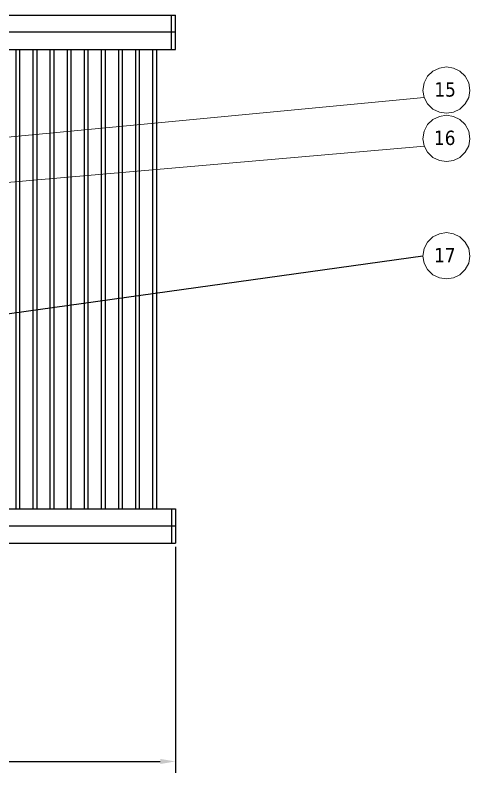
# Model space of a CAD drawing. Header units: millimetres. Extents: x 97339 to 122350, y -311274 to -152040.
# Drawn here: x 103898 to 105094, y -155650 to -153655 of the extents above; entities that cross this region are included whole.
import ezdxf

# ---------------------------------------------------------------- set-up
doc = ezdxf.new("R2010")
doc.units = ezdxf.units.MM
doc.header["$LTSCALE"] = 13
doc.linetypes.add('CENTER', pattern=[50.8, 31.75, -6.35, 6.35, -6.35])
doc.layers.add('1', color=4, linetype='Continuous')
doc.layers.add('3中心线层', color=1, linetype='CENTER')
doc.layers.add('标注、文本', color=3, linetype='Continuous', lineweight=25)
doc.layers.add('铁心', color=3, linetype='Continuous', lineweight=0)
doc.styles.get("Standard").update_dxf_attribs({"font": 'gbenor.shx', "bigfont": 'gbcbig.shx'})
doc.styles.add('Tahoma$001', font='tahoma.ttf', dxfattribs={"height": 2.159784})
doc.dimstyles.new('1-15', dxfattribs={"dimscale": 20, "dimtxt": 3.5, "dimasz": 2, "dimexe": 1.5, "dimexo": 0.5, "dimgap": 0.5, "dimtad": 1, "dimtoh": 1, "dimdec": 1, "dimdsep": 46, "dimtxsty": 'Standard', "dimcen": 2.5, "dimclrd": 3, "dimclre": 3, "dimclrt": 3, "dimadec": 0, "dimazin": 2, "dimtfac": 1, "dimtdec": 1, "dimtmove": 0, "dimatfit": 2, "dimfxl": 1, "dimarcsym": 0})

# ---------------------------------------------------------------- blocks, each defined once
blk = doc.blocks.new('*D541')
at = {"layer": 'Defpoints', "color": 0, "transparency": 16777216}
for p in [(104319.5, -155045.4), (102118.5, -155208.4), (104319.5, -155620.5)]:
    blk.add_point(p, dxfattribs=at)
at = {"layer": '标注、文本', "color": 3, "lineweight": -2, "transparency": 16777216}
for p, q in [((104319.5, -155055.4), (104319.5, -155650.5)), ((102118.5, -155218.4), (102118.5, -155650.5)), ((102158.5, -155620.5), (104279.5, -155620.5))]:
    blk.add_line(p, q, dxfattribs=at)
at = {"layer": '标注、文本', "color": 3, "transparency": 16777216}
for points in [[(102158.5, -155613.8), (102158.5, -155627.2), (102118.5, -155620.5)], [(104279.5, -155613.8), (104279.5, -155627.2), (104319.5, -155620.5)]]:
    blk.add_solid(points, dxfattribs=at)
at = {"layer": '标注、文本', "color": 3, "transparency": 16777216, "insert": (103219, -155575.5), "char_height": 70, "attachment_point": 5}
blk.add_mtext('2201', dxfattribs=at)

msp = doc.modelspace()

# ---------------------------------------------------------------- linework, layer by layer
at = {"layer": '1', "ltscale": 4}
for p, q in [((103539.543, -153655.38), (104319.524, -153655.38)), ((104309.524, -153745.38), (104309.524, -153655.38)), ((104319.524, -153745.38), (104319.524, -153655.38)), ((103539.543, -153745.38), (104319.524, -153745.38)), ((103539.543, -154955.38), (104319.524, -154955.38)), ((104309.524, -154955.38), (104309.524, -155045.38)), ((104319.524, -154955.38), (104319.524, -155045.38)), ((103539.543, -155045.38), (104319.524, -155045.38))]:
    msp.add_line(p, q, dxfattribs=at)
at = {"layer": '1'}
for p, q in [((103899.522, -153745.38), (103899.522, -154955.38)), ((103909.522, -153745.38), (103909.522, -154955.38)), ((103944.522, -153745.38), (103944.522, -154955.38)), ((103954.522, -153745.38), (103954.522, -154955.38)), ((103989.522, -153745.38), (103989.522, -154955.38)), ((103999.522, -153745.38), (103999.522, -154955.38)), ((104034.522, -153745.38), (104034.522, -154955.38)), ((104044.522, -153745.38), (104044.522, -154955.38)), ((104079.522, -153745.38), (104079.522, -154955.38)), ((104089.522, -153745.38), (104089.522, -154955.38)), ((104124.522, -153745.38), (104124.522, -154955.38)), ((104134.522, -153745.38), (104134.522, -154955.38)), ((104169.522, -153745.38), (104169.522, -154955.38)), ((104179.522, -153745.38), (104179.522, -154955.38)), ((104214.522, -153745.38), (104214.522, -154955.38)), ((104224.522, -153745.38), (104224.522, -154955.38)), ((104259.522, -153745.38), (104259.522, -154955.38)), ((104269.522, -153745.38), (104269.522, -154955.38))]:
    msp.add_line(p, q, dxfattribs=at)
at = {"layer": '3中心线层', "ltscale": 40}
for p, q in [((104319.524, -153700.38), (103539.543, -153700.38)), ((103539.543, -155000.38), (104319.524, -155000.38))]:
    msp.add_line(p, q, dxfattribs=at)
at = {"layer": '标注、文本'}
msp.add_line((104970.744, -154289.791), (103416.58, -154507.019), dxfattribs=at)
at = {"layer": '铁心'}
for points in [[(104970.744, -153853.423), (104974.057, -153833.545), (104983.092, -153816.377), (104996.947, -153802.522), (105014.115, -153794.993), (105032.487, -153791.679), (105051.161, -153794.993), (105068.027, -153802.522), (105081.882, -153816.377), (105091.219, -153833.545), (105094.231, -153853.423), (105091.219, -153872.097), (105081.882, -153888.963), (105068.027, -153902.818), (105051.161, -153910.649), (105032.487, -153913.66), (105014.115, -153910.649), (104996.947, -153902.818), (104983.092, -153888.963), (104974.057, -153872.097)], [(104970.744, -153980.735), (104974.057, -153960.857), (104983.092, -153943.689), (104996.947, -153929.834), (105014.115, -153922.305), (105032.487, -153918.991), (105051.161, -153922.305), (105068.027, -153929.834), (105081.882, -153943.689), (105091.219, -153960.857), (105094.231, -153980.735), (105091.219, -153999.409), (105081.882, -154016.275), (105068.027, -154030.13), (105051.161, -154037.961), (105032.487, -154040.972), (105014.115, -154037.961), (104996.947, -154030.13), (104983.092, -154016.275), (104974.057, -153999.409)], [(104970.744, -154289.791), (104974.057, -154269.912), (104983.092, -154252.745), (104996.947, -154238.89), (105014.115, -154231.36), (105032.487, -154228.047), (105051.161, -154231.36), (105068.027, -154238.89), (105081.882, -154252.745), (105091.219, -154269.912), (105094.231, -154289.791), (105091.219, -154308.464), (105081.882, -154325.331), (105068.027, -154339.185), (105051.161, -154347.016), (105032.487, -154350.028), (105014.115, -154347.016), (104996.947, -154339.185), (104983.092, -154325.331), (104974.057, -154308.464)]]:
    msp.add_lwpolyline(points, close=True, dxfattribs=at)
for points in [[(103343.043, -154027.631), (104974.057, -153872.097), (104974.057, -153872.097)], [(103392.137, -154138.087), (104974.564, -154000.356), (104974.564, -154000.356)]]:
    msp.add_lwpolyline(points, dxfattribs=at)

# ---------------------------------------------------------------- texts
at = {"layer": '铁心', "style": 'Tahoma$001'}
for s, p in [('15', (105000.931, -153869.845)), ('16', (104999.921, -153997.157)), ('17', (105000.098, -154306.213))]:
    msp.add_text(s, height=37.5893, dxfattribs=at).set_placement(p)

# ---------------------------------------------------------------- dimensions: what is measured, and where the dimension line sits
at = {"layer": '标注、文本'}
dim = msp.add_linear_dim(base=(104319.524, -155620.489), p1=(102118.543, -155208.427), p2=(104319.524, -155045.38), angle=180, dimstyle='1-15', dxfattribs=at)
dim.commit()
dim.dimension.update_dxf_attribs({"geometry": '*D541', "text_midpoint": (103219.034, -155575.489)})

doc.saveas('drawing.dxf')
